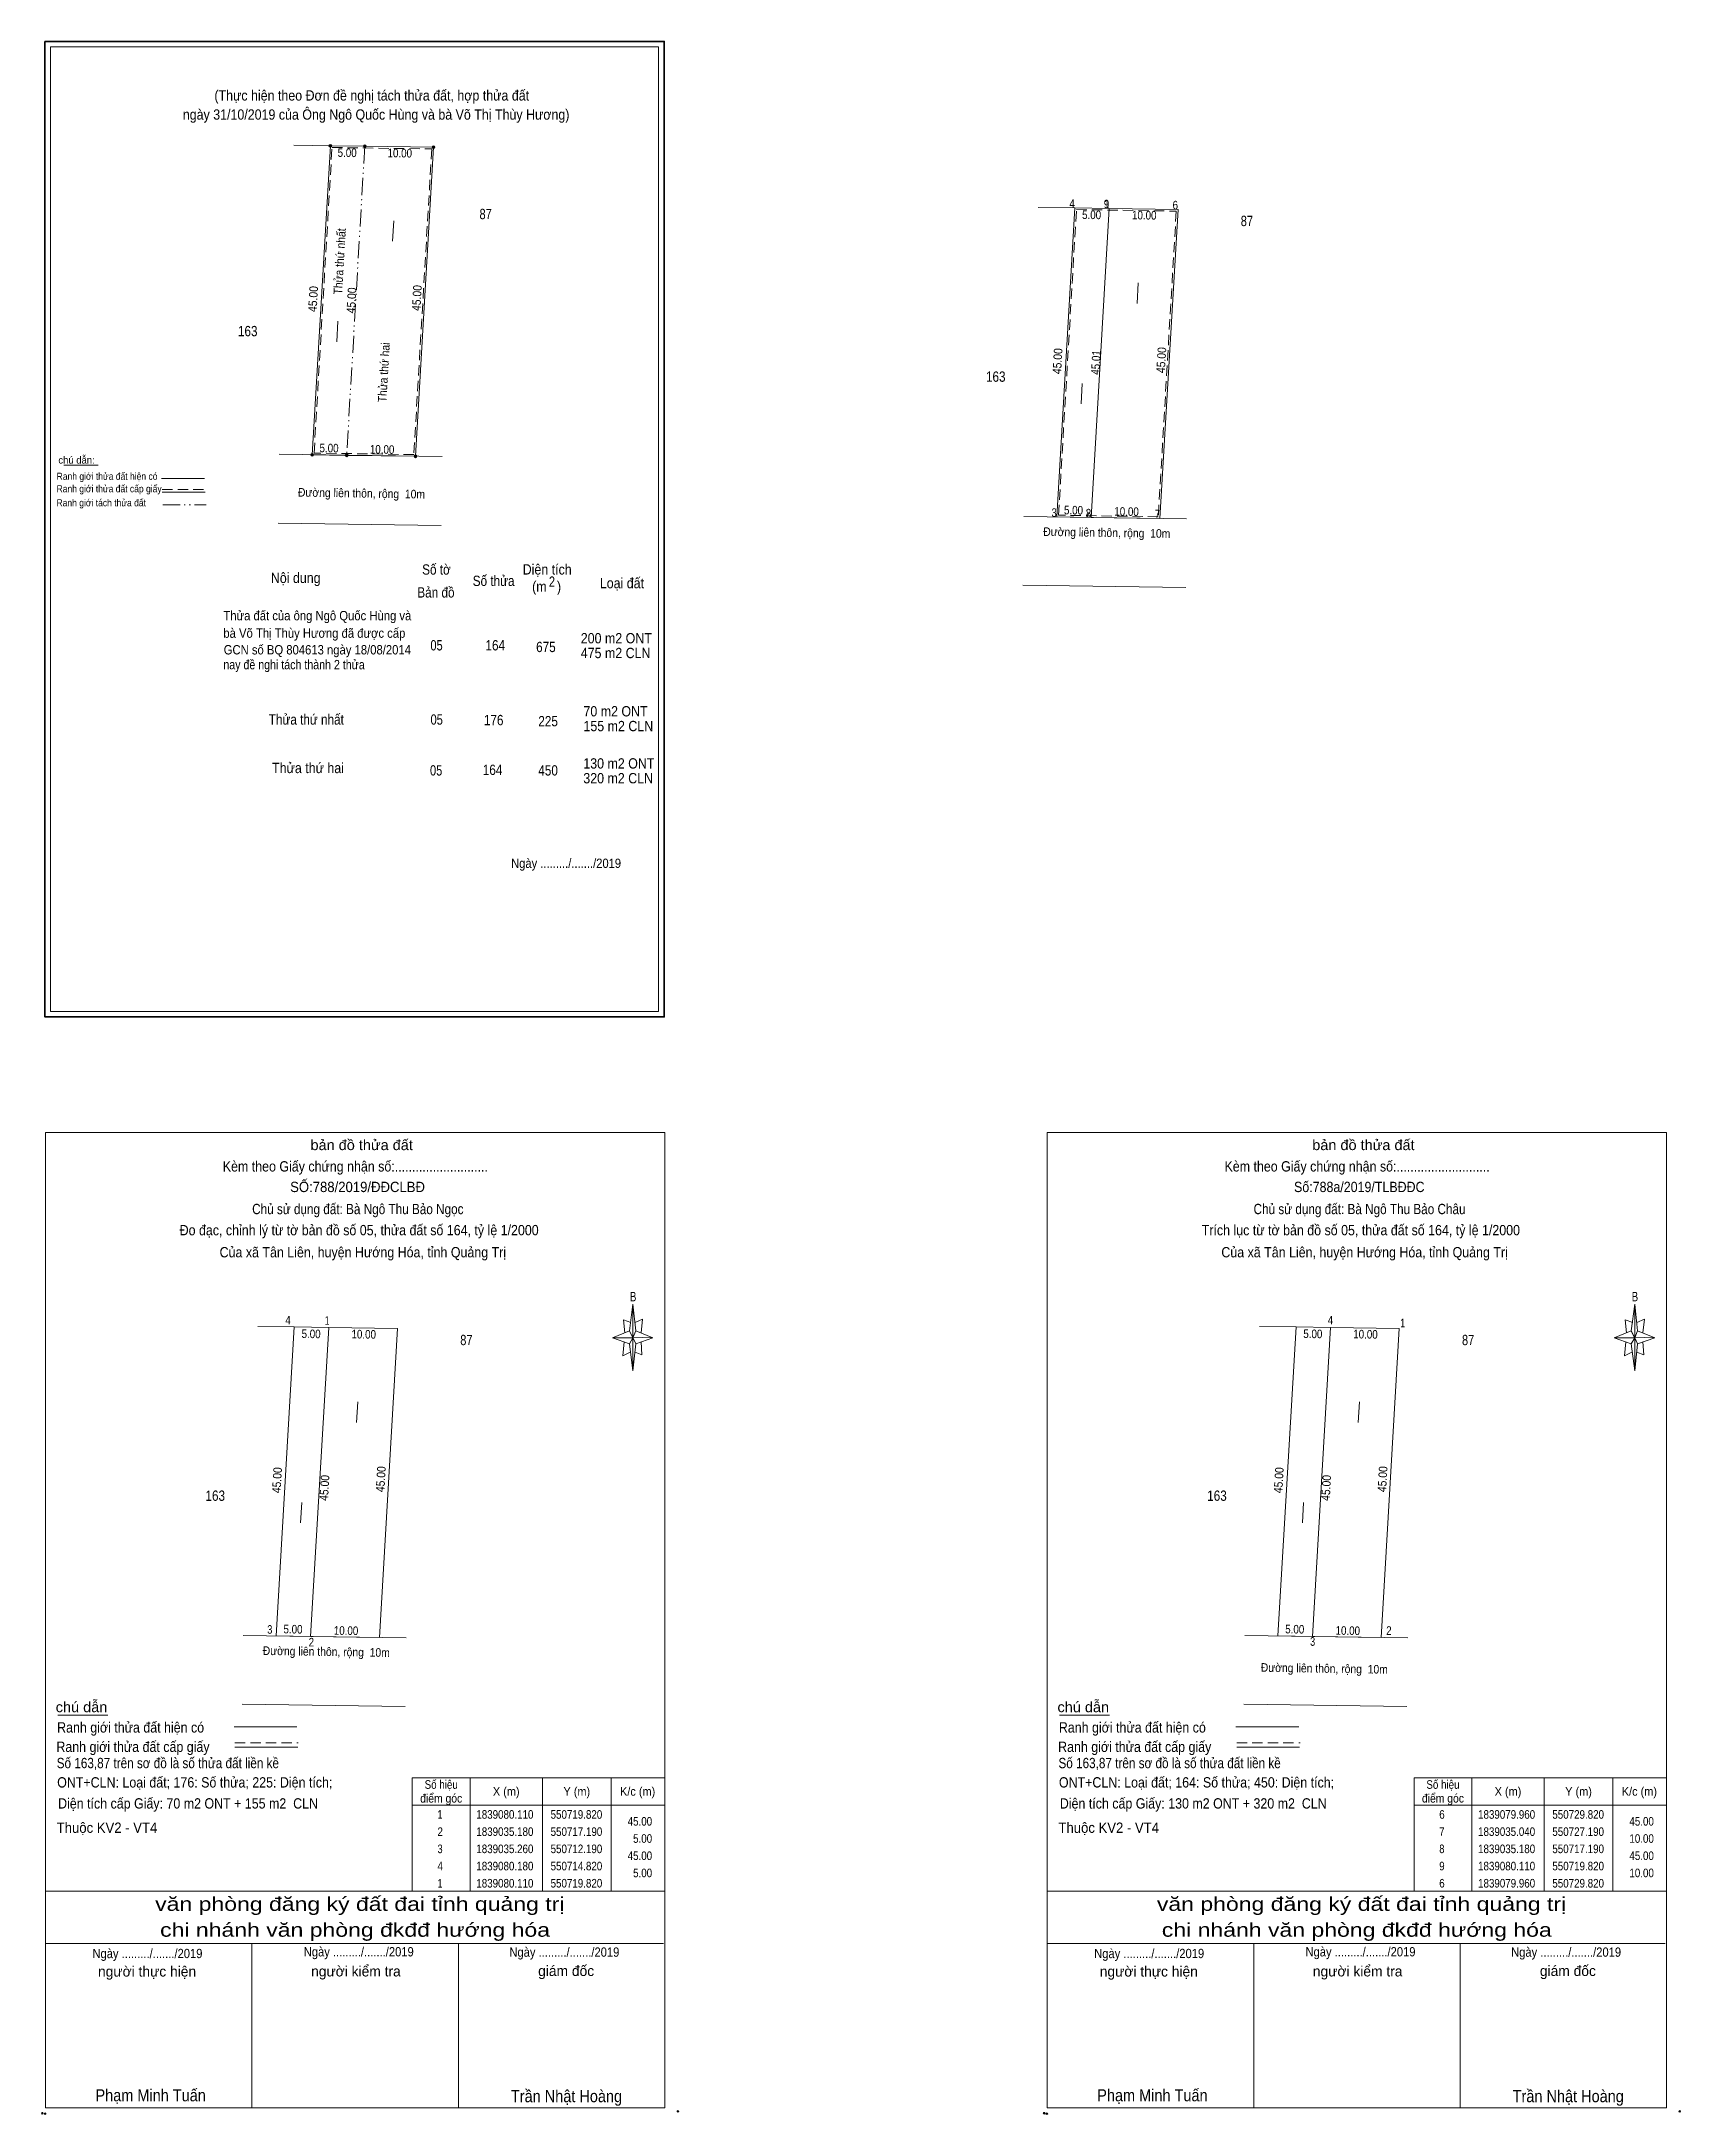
# Model space of a CAD drawing. Header units: metres. Extents: x 550565 to 550803, y 1838803 to 1839104.
import ezdxf
from ezdxf.enums import TextEntityAlignment as Align

# ---------------------------------------------------------------- set-up
doc = ezdxf.new("R2010")
doc.units = ezdxf.units.M
doc.header["$LTSCALE"] = 0.5
doc.header["$PDMODE"] = 32
doc.header["$PDSIZE"] = 0.25
doc.linetypes.add('DASH_DOUBLE_DOT', pattern=[9.2, 5, -1.2, 0.3, -1.2, 0.3, -1.2])
doc.linetypes.add('MEDIUM_DASHED', pattern=[4.5, 3, -1.5])
for name, color, linetype, lineweight in [('17', 7, 'Continuous', 13), ('23', 7, 'Continuous', 13), ('5', 7, 'Continuous', 13), ('6', 7, 'Continuous', 13), ('63', 7, 'Continuous', 13)]:
    doc.layers.add(name, color=color, linetype=linetype, lineweight=lineweight)
doc.layers.add('7', color=7, linetype='Continuous')

msp = doc.modelspace()

# ---------------------------------------------------------------- hatches: boundary and pattern name
at = {"layer": '17'}
for points in [[(550606.83, 1839089.21, 1), (550606.43, 1839089.21, 1)], [(550611.83, 1839089.14, 1), (550611.43, 1839089.14, 1)], [(550621.83, 1839088.99, 1), (550621.43, 1839088.99, 1)], [(550604.2, 1839044.29, 1), (550603.8, 1839044.29, 1)], [(550609.2, 1839044.21, 1), (550608.8, 1839044.21, 1)], [(550619.2, 1839044.07, 1), (550618.8, 1839044.07, 1)]]:
    msp.add_hatch(color=256, dxfattribs=at).paths.add_polyline_path(points)

# ---------------------------------------------------------------- linework, layer by layer
for p, q in [((550601.32, 1839089.28), (550606.63, 1839089.21)), ((550604, 1839044.29), (550606.63, 1839089.21)), ((550621.63, 1839088.99), (550619, 1839044.07)), ((550709.51, 1839080.25), (550714.82, 1839080.18)), ((550712.19, 1839035.26), (550714.82, 1839080.18)), ((550719.82, 1839080.11), (550717.19, 1839035.18)), ((550729.82, 1839079.96), (550727.19, 1839035.04)), ((550567.9, 1839042.77), (550572.87, 1839042.77)), ((550596.08, 1838917.59), (550601.39, 1838917.52)), ((550598.76, 1838872.6), (550601.39, 1838917.52)), ((550606.39, 1838917.45), (550603.76, 1838872.52)), ((550616.39, 1838917.3), (550613.76, 1838872.38)), ((550741.66, 1838917.59), (550746.97, 1838917.52)), ((550744.34, 1838872.6), (550746.97, 1838917.52)), ((550751.97, 1838917.45), (550749.34, 1838872.52)), ((550761.97, 1838917.3), (550759.34, 1838872.38)), ((550567.03, 1838861.11), (550574.27, 1838861.11)), ((550712.61, 1838861.11), (550719.85, 1838861.11))]:
    msp.add_line(p, q, dxfattribs=at)
at = {"layer": '17', "linetype": 'DASH_DOUBLE_DOT'}
msp.add_line((550611.63, 1839089.14), (550609, 1839044.21), dxfattribs=at)
at = {"layer": '17'}
for points in [[(550606.63, 1839089.21), (550611.63, 1839089.14), (550621.63, 1839088.99)], [(550714.82, 1839080.18), (550719.82, 1839080.11), (550729.82, 1839079.96)], [(550619, 1839044.07), (550609, 1839044.21), (550604, 1839044.29)], [(550727.19, 1839035.04), (550717.19, 1839035.18), (550712.19, 1839035.26)], [(550601.39, 1838917.52), (550606.39, 1838917.45), (550616.39, 1838917.3)], [(550746.97, 1838917.52), (550751.97, 1838917.45), (550761.97, 1838917.3)], [(550613.76, 1838872.38), (550603.76, 1838872.52), (550598.76, 1838872.6)], [(550759.34, 1838872.38), (550749.34, 1838872.52), (550744.34, 1838872.6)]]:
    msp.add_lwpolyline(points, dxfattribs=at)
for centre in [(550606.63, 1839089.21), (550611.63, 1839089.14), (550621.63, 1839088.99), (550604, 1839044.29), (550609, 1839044.21), (550619, 1839044.07)]:
    msp.add_circle(centre, 0.2, dxfattribs=at)
at = {"layer": '23'}
for p, q in [((550599.2, 1839044.36), (550622.88, 1839044.03)), ((550599.06, 1839034.36), (550622.74, 1839034.03)), ((550707.39, 1839035.33), (550731.07, 1839035)), ((550707.25, 1839025.33), (550730.93, 1839025)), ((550593.96, 1838872.67), (550617.64, 1838872.34)), ((550739.54, 1838872.67), (550763.22, 1838872.34)), ((550593.82, 1838862.67), (550617.5, 1838862.34)), ((550739.4, 1838862.67), (550763.08, 1838862.34))]:
    msp.add_line(p, q, dxfattribs=at)
at = {"layer": '5'}
for p, q in [((550650.11, 1838916.94), (550650.61, 1838920.84)), ((550795.69, 1838916.94), (550796.19, 1838920.84)), ((550650.11, 1838915.04), (550647.61, 1838915.94)), ((550651.01, 1838915.04), (550650.61, 1838911.14)), ((550651.01, 1838916.94), (550653.51, 1838915.94)), ((550651.81, 1838915.34), (550651.91, 1838913.44)), ((550795.69, 1838915.04), (550793.19, 1838915.94)), ((550796.59, 1838915.04), (550796.19, 1838911.14)), ((550796.59, 1838916.94), (550799.09, 1838915.94)), ((550797.39, 1838915.34), (550797.49, 1838913.44)), ((550651.91, 1838913.44), (550650.91, 1838913.84)), ((550797.49, 1838913.44), (550796.49, 1838913.84)), ((550565.24, 1838835.5), (550655.24, 1838835.5)), ((550710.82, 1838835.5), (550800.82, 1838835.5)), ((550565.24, 1838827.9), (550655.04, 1838827.9)), ((550565.24, 1838827.9), (550655.04, 1838827.9)), ((550565.24, 1838827.9), (550655.04, 1838827.9)), ((550595.24, 1838804), (550595.24, 1838827.9)), ((550625.24, 1838804), (550625.24, 1838827.9)), ((550710.82, 1838827.9), (550800.62, 1838827.9)), ((550710.82, 1838827.9), (550800.62, 1838827.9)), ((550710.82, 1838827.9), (550800.62, 1838827.9)), ((550740.82, 1838804), (550740.82, 1838827.9)), ((550770.82, 1838804), (550770.82, 1838827.9))]:
    msp.add_line(p, q, dxfattribs=at)
at = {"layer": '5', "lineweight": 35}
msp.add_lwpolyline([(550565.14, 1839104.37), (550655.14, 1839104.37), (550655.14, 1838962.57), (550565.14, 1838962.57)], close=True, dxfattribs=at)
at = {"layer": '5'}
for points in [[(550654.34, 1838994.93), (550654.34, 1838963.37), (550565.94, 1838963.37), (550565.94, 1839103.57), (550654.34, 1839103.57)], [(550565.24, 1838945.8), (550655.24, 1838945.8), (550655.24, 1838804), (550565.24, 1838804)], [(550710.82, 1838945.8), (550800.82, 1838945.8), (550800.82, 1838804), (550710.82, 1838804)], [(550650.61, 1838920.84), (550651.01, 1838916.94), (550650.61, 1838915.94)], [(550796.19, 1838920.84), (550796.59, 1838916.94), (550796.19, 1838915.94)], [(550650.61, 1838915.94), (550647.61, 1838915.94), (550650.11, 1838916.94), (550651.01, 1838915.04), (550653.51, 1838915.94), (550650.61, 1838916.04)], [(550650.61, 1838915.94), (550650.61, 1838911.14), (550650.11, 1838915.04)], [(550796.19, 1838915.94), (550793.19, 1838915.94), (550795.69, 1838916.94), (550796.59, 1838915.04), (550799.09, 1838915.94), (550796.19, 1838916.04)], [(550796.19, 1838915.94), (550796.19, 1838911.14), (550795.69, 1838915.04)]]:
    msp.add_lwpolyline(points, close=True, dxfattribs=at)
for points in [[(550650.31, 1838918.14), (550649.21, 1838918.54), (550649.41, 1838916.64)], [(550650.91, 1838918.14), (550652.01, 1838918.64), (550651.81, 1838916.64)], [(550795.89, 1838918.14), (550794.79, 1838918.54), (550794.99, 1838916.64)], [(550796.49, 1838918.14), (550797.59, 1838918.64), (550797.39, 1838916.64)], [(550650.61, 1838915.94), (550650.11, 1838916.94), (550647.61, 1838915.94)], [(550649.31, 1838915.34), (550649.11, 1838913.34), (550650.21, 1838913.84)], [(550650.61, 1838915.94), (550651.01, 1838915.04), (550653.51, 1838915.94)], [(550796.19, 1838915.94), (550795.69, 1838916.94), (550793.19, 1838915.94)], [(550794.89, 1838915.34), (550794.69, 1838913.34), (550795.79, 1838913.84)], [(550796.19, 1838915.94), (550796.59, 1838915.04), (550799.09, 1838915.94)], [(550655.24, 1838804), (550565.24, 1838804), (550565.24, 1838827.9)], [(550800.82, 1838804), (550710.82, 1838804), (550710.82, 1838827.9)]]:
    msp.add_lwpolyline(points, dxfattribs=at)
for p in [(550564.77, 1838803.23), (550565.17, 1838803.16), (550710.35, 1838803.23), (550710.75, 1838803.16)]:
    msp.add_point(p, dxfattribs=at)
at = {"layer": '6'}
for p, q in [((550582.09, 1839040.85), (550588.36, 1839040.85)), ((550582.19, 1839038.84), (550588.45, 1839038.84)), ((550592.63, 1838859.37), (550601.77, 1838859.37)), ((550738.21, 1838859.37), (550747.35, 1838859.37)), ((550592.77, 1838856.44), (550601.91, 1838856.44)), ((550738.35, 1838856.44), (550747.49, 1838856.44))]:
    msp.add_line(p, q, dxfattribs=at)
at = {"layer": '6', "linetype": 'MEDIUM_DASHED'}
for p, q in [((550582.19, 1839039.26), (550588.5, 1839039.26)), ((550592.77, 1838857.06), (550601.97, 1838857.06)), ((550738.35, 1838857.06), (550747.55, 1838857.06))]:
    msp.add_line(p, q, dxfattribs=at)
at = {"layer": '6'}
for p in [(550657.14, 1838803.5), (550802.72, 1838803.5)]:
    msp.add_point(p, dxfattribs=at)
at = {"layer": '63'}
for p, q in [((550615.68, 1839075.32), (550615.85, 1839078.31)), ((550723.87, 1839066.29), (550724.04, 1839069.28)), ((550607.55, 1839060.72), (550607.72, 1839063.7)), ((550715.74, 1839051.69), (550715.91, 1839054.67)), ((550610.44, 1838903.63), (550610.61, 1838906.62)), ((550756.02, 1838903.63), (550756.19, 1838906.62)), ((550602.31, 1838889.03), (550602.48, 1838892.01)), ((550747.89, 1838889.03), (550748.06, 1838892.01)), ((550626.94, 1838852), (550626.94, 1838835.5)), ((550637.44, 1838852), (550637.44, 1838835.5)), ((550647.44, 1838852), (550647.44, 1838835.5)), ((550772.52, 1838852), (550772.52, 1838835.5)), ((550783.02, 1838852), (550783.02, 1838835.5)), ((550793.02, 1838852), (550793.02, 1838835.5)), ((550618.54, 1838848), (550655.24, 1838848)), ((550764.12, 1838848), (550800.82, 1838848))]:
    msp.add_line(p, q, dxfattribs=at)
at = {"layer": '63', "linetype": 'DASH_DOUBLE_DOT'}
msp.add_line((550582.28, 1839037.03), (550588.58, 1839037.03), dxfattribs=at)
at = {"layer": '63', "linetype": 'MEDIUM_DASHED'}
for points in [[(550606.87, 1839088.96), (550621.37, 1839088.74), (550618.76, 1839044.32), (550604.26, 1839044.54)], [(550715.06, 1839079.93), (550729.56, 1839079.71), (550726.95, 1839035.29), (550712.45, 1839035.51)]]:
    msp.add_lwpolyline(points, close=True, dxfattribs=at)
at = {"layer": '63'}
for points in [[(550618.54, 1838852), (550655.24, 1838852), (550655.24, 1838835.5), (550618.54, 1838835.5)], [(550764.12, 1838852), (550800.82, 1838852), (550800.82, 1838835.5), (550764.12, 1838835.5)]]:
    msp.add_lwpolyline(points, close=True, dxfattribs=at)

# ---------------------------------------------------------------- texts
at = {"layer": '5'}
for s, height, width, p in [('bản đồ thửa đất', 1.5, 1.05, (550611.18, 1838943.22)), ('bản đồ thửa đất', 1.5, 1.05, (550756.76, 1838943.22)), ('Kèm theo Giấy chứng nhận số:...........................', 1.5, 0.9, (550610.26, 1838940.11)), ('SỐ:788/2019/ĐĐCLBĐ', 1.5, 0.95, (550610.58, 1838937.12)), ('Kèm theo Giấy chứng nhận số:...........................', 1.5, 0.9, (550755.84, 1838940.11)), ('Số:788a/2019/TLBĐĐC', 1.5, 0.9, (550756.16, 1838937.12)), ('Chủ sử dụng đất: Bà Ngô Thu Bảo Ngọc', 1.5, 0.85, (550610.62, 1838933.91)), ('Chủ sử dụng đất: Bà Ngô Thu Bảo Châu', 1.5, 0.85, (550756.2, 1838933.91)), ('Đo đạc, chỉnh lý từ tờ bản đồ số 05, thửa đất số 164, tỷ lệ 1/2000 ', 1.5, 0.9, (550611.065, 1838930.84)), ('Trích lục từ tờ bản đồ số 05, thửa đất số 164, tỷ lệ 1/2000 ', 1.5, 0.9, (550756.64, 1838930.84)), ('Của xã Tân Liên, huyện Hướng Hóa, tỉnh Quảng Trị', 1.5, 0.9, (550611.35, 1838927.63)), ('Của xã Tân Liên, huyện Hướng Hóa, tỉnh Quảng Trị', 1.5, 0.9, (550756.93, 1838927.63)), ('B', 1.378, 0.75, (550650.64, 1838921.24)), ('B', 1.378, 0.75, (550796.22, 1838921.24)), ('văn phòng đăng ký đất đai tỉnh quảng trị', 2, 1.25, (550610.905, 1838832.64)), ('văn phòng đăng ký đất đai tỉnh quảng trị', 2, 1.25, (550756.485, 1838832.64)), ('chi nhánh văn phòng đkđđ hướng hóa', 2, 1.25, (550610.215, 1838828.88)), ('chi nhánh văn phòng đkđđ hướng hóa', 2, 1.25, (550755.795, 1838828.88)), ('Ngày ........./......./2019', 1.35, 0.9, (550580.045, 1838825.77)), ('Ngày ........./......./2019', 1.35, 0.9, (550610.755, 1838826.02)), ('Ngày ........./......./2019', 1.35, 0.9, (550640.635, 1838825.97)), ('Ngày ........./......./2019', 1.35, 0.9, (550725.625, 1838825.77)), ('Ngày ........./......./2019', 1.35, 0.9, (550756.335, 1838826.02)), ('Ngày ........./......./2019', 1.35, 0.9, (550786.215, 1838825.97)), ('Phạm Minh Tuấn', 1.75, 0.9, (550580.515, 1838804.96)), ('Trần Nhật Hoàng', 1.75, 0.9, (550640.945, 1838804.83)), ('Phạm Minh Tuấn', 1.75, 0.9, (550726.095, 1838804.96)), ('Trần Nhật Hoàng', 1.75, 0.9, (550786.525, 1838804.83))]:
    msp.add_text(s, height=height, dxfattribs=dict(at, width=width)).set_placement(p, align=Align.CENTER)
for s, p in [('người thực hiện', (550579.99, 1838823.09)), ('người kiểm tra', (550610.345, 1838823.11)), ('giám đốc', (550640.895, 1838823.17)), ('người thực hiện', (550725.57, 1838823.09)), ('người kiểm tra', (550755.925, 1838823.11)), ('giám đốc', (550786.475, 1838823.17))]:
    msp.add_text(s, height=1.5, dxfattribs=at).set_placement(p, align=Align.CENTER)
at = {"layer": '6'}
for s, height, width, p in [('Ranh giới thửa đất hiện có ', 1.029, 0.9, (550566.85, 1839040.65)), ('Ranh giới thửa đất cấp giấy', 1.029, 0.9, (550566.84, 1839038.84)), ('Ranh giới tách thửa đất', 1.029, 0.9, (550566.83, 1839036.8)), ('Nội dung', 1.5, 0.9, (550597.98, 1839025.65)), ('Số tờ', 1.5, 0.85, (550619.97, 1839026.87)), ('Số thửa', 1.5, 0.85, (550627.32, 1839025.22)), ('Diện tích', 1.5, 0.9, (550634.58, 1839026.88)), ('2', 1.5, 0.8, (550638.39, 1839025.1)), ('Loại đất', 1.5, 0.9, (550645.79, 1839024.89)), ('Bản đồ', 1.5, 0.85, (550619.27, 1839023.54)), ('(m   )', 1.5, 0.9, (550635.95, 1839024.39)), ('Thửa đất của ông Ngô Quốc Hùng và', 1.36, 0.9, (550591.09, 1839020.23)), ('bà Võ Thị Thùy Hương đã được cấp ', 1.36, 0.9, (550591.08, 1839017.69)), ('05', 1.5, 0.8, (550621.17, 1839015.85)), ('164', 1.5, 0.85, (550629.17, 1839015.85)), ('200 m2 ONT', 1.5, 0.9, (550643.02, 1839016.88)), ('nay đề nghi tách thành 2 thửa', 1.36, 0.85, (550591.08, 1839013.11)), ('GCN số BQ 804613 ngày 18/08/2014', 1.36, 0.9, (550591.13, 1839015.27)), ('675', 1.5, 0.85, (550636.53, 1839015.61)), ('475 m2 CLN', 1.5, 0.9, (550643.02, 1839014.73)), ('Thửa thứ nhất', 1.5, 0.85, (550597.68, 1839005.07)), ('05', 1.5, 0.8, (550621.19, 1839005.06)), ('176', 1.5, 0.85, (550628.94, 1839004.98)), ('225', 1.5, 0.85, (550636.85, 1839004.82)), ('70 m2 ONT', 1.5, 0.9, (550643.41, 1839006.26)), ('155 m2 CLN', 1.5, 0.9, (550643.41, 1839004.11)), ('Thửa thứ hai', 1.5, 0.9, (550598.16, 1838998.02)), ('130 m2 ONT', 1.5, 0.9, (550643.39, 1838998.68)), ('05', 1.5, 0.8, (550621.11, 1838997.67)), ('164', 1.5, 0.85, (550628.78, 1838997.75)), ('450', 1.5, 0.85, (550636.85, 1838997.67)), ('320 m2 CLN', 1.5, 0.9, (550643.39, 1838996.53)), ('chú dẫn', 1.5, 1.05, (550566.72, 1838861.52)), ('chú dẫn', 1.5, 1.05, (550712.3, 1838861.52)), ('Ranh giới thửa đất hiện có ', 1.5, 0.9, (550566.92, 1838858.56)), ('Ranh giới thửa đất hiện có ', 1.5, 0.9, (550712.5, 1838858.56)), ('Số 163,87 trên sơ đồ là số thửa đất liền kề', 1.5, 0.85, (550566.86, 1838853.38)), ('Ranh giới thửa đất cấp giấy', 1.5, 0.9, (550566.81, 1838855.74)), ('Số 163,87 trên sơ đồ là số thửa đất liền kề', 1.5, 0.85, (550712.44, 1838853.38)), ('Ranh giới thửa đất cấp giấy', 1.5, 0.9, (550712.39, 1838855.74)), ('ONT+CLN: Loại đất; 176: Số thửa; 225: Diện tích;', 1.5, 0.9, (550566.93, 1838850.57)), ('ONT+CLN: Loại đất; 164: Số thửa; 450: Diện tích;', 1.5, 0.9, (550712.51, 1838850.57)), ('Diện tích cấp Giấy: 70 m2 ONT + 155 m2  CLN', 1.5, 0.9, (550567.06, 1838847.51)), ('Diện tích cấp Giấy: 130 m2 ONT + 320 m2  CLN', 1.5, 0.9, (550712.64, 1838847.51)), ('Thuộc KV2 - VT4', 1.5, 0.95, (550566.86, 1838843.98)), ('Thuộc KV2 - VT4', 1.5, 0.95, (550712.44, 1838843.98))]:
    msp.add_text(s, height=height, dxfattribs=dict(at, width=width)).set_placement(p)
msp.add_text('chú dẫn:', height=1.029, dxfattribs=at).set_placement((550567.1, 1839043.01))
at = {"layer": '6', "width": 0.9}
msp.add_text('Ngày ........./......./2019', height=1.35, dxfattribs=at).set_placement((550640.885, 1838984.24), align=Align.CENTER)
at = {"layer": '63'}
for s, rotation, width, p in [('5.00', 359.198, 0.85, (550609.0613, 1839087.5802)), ('10.00', 359.141, 0.85, (550616.7106, 1839087.5227)), ('5.00', 359.198, 0.85, (550717.2513, 1839078.5502)), ('10.00', 359.141, 0.85, (550724.9006, 1839078.4927)), ('Thửa thứ nhất', 86.65, 0.9, (550608.6065, 1839072.3635)), ('45.00', 86.649, 0.9, (550604.7382, 1839066.8985)), ('45.00', 86.649, 0.9, (550619.8182, 1839067.0485)), ('45.00', 86.65, 0.9, (550610.3182, 1839066.6985)), ('Thửa thứ hai', 86.65, 0.9, (550615.0214, 1839056.2335)), ('45.00', 86.649, 0.9, (550712.9282, 1839057.8685)), ('45.00', 86.649, 0.9, (550728.0082, 1839058.0185)), ('45.01', 86.65, 0.85, (550718.5041, 1839057.6785)), ('45.01', 86.65, 0.85, (550718.5041, 1839057.6785)), ('5.00', 359.083, 0.85, (550606.43, 1839044.6474)), ('10.00', 359.198, 0.85, (550614.1413, 1839044.4445)), ('Đường liên thôn, rộng  10m', 359.083, 0.9, (550611.145, 1839038.0748)), ('5.00', 359.083, 0.85, (550714.62, 1839035.6174)), ('10.00', 359.198, 0.85, (550722.3313, 1839035.4145)), ('Đường liên thôn, rộng  10m', 359.083, 0.9, (550719.455, 1839032.3548)), ('5.00', 359.198, 0.85, (550603.8213, 1838915.8902)), ('10.00', 359.141, 0.85, (550611.4706, 1838915.8327)), ('5.00', 359.198, 0.85, (550749.4013, 1838915.8902)), ('10.00', 359.141, 0.85, (550757.0506, 1838915.8327)), ('45.00', 86.649, 0.9, (550599.4982, 1838895.2085)), ('45.00', 86.649, 0.9, (550614.5782, 1838895.3585)), ('45.00', 86.649, 0.9, (550745.0782, 1838895.2085)), ('45.00', 86.649, 0.9, (550760.1582, 1838895.3585)), ('45.00', 86.65, 0.9, (550606.3882, 1838894.0885)), ('45.00', 86.65, 0.9, (550751.9682, 1838894.0885)), ('5.00', 359.083, 0.85, (550601.19, 1838872.9574)), ('10.00', 359.198, 0.85, (550608.9013, 1838872.7545)), ('5.00', 359.083, 0.85, (550746.77, 1838872.9574)), ('10.00', 359.198, 0.85, (550754.4813, 1838872.7545)), ('Đường liên thôn, rộng  10m', 359.083, 0.9, (550606.025, 1838869.6948)), ('Đường liên thôn, rộng  10m', 359.083, 0.9, (550751.065, 1838867.2548))]:
    msp.add_text(s, height=1.25, rotation=rotation, dxfattribs=dict(at, width=width)).set_placement(p, align=Align.CENTER)
for s, height, width, p in [(' 4', 1.25, 0.85, (550714.82, 1839080.18)), (' 9', 1.25, 0.85, (550719.82, 1839080.11)), (' 1', 1.25, 0.75, (550719.82, 1839080.11)), (' 6', 1.25, 0.85, (550729.82, 1839079.96)), ('87', 1.5, 0.8, (550630.09, 1839078.54)), ('87', 1.5, 0.8, (550740.72, 1839077.53)), ('163', 1.5, 0.85, (550596.04, 1839061.52)), ('163', 1.5, 0.85, (550704.75, 1839054.9)), (' 3', 1.25, 0.8, (550712.19, 1839035.26)), (' 2', 1.25, 0.85, (550717.19, 1839035.18)), (' 8', 1.25, 0.8, (550717.19, 1839035.18)), (' 7', 1.25, 0.8, (550727.19, 1839035.04)), (' 4', 1.25, 0.85, (550600.87, 1838917.88)), (' 1', 1.25, 0.75, (550606.51, 1838917.83)), (' 4', 1.25, 0.85, (550752.36, 1838917.88)), (' 1', 1.25, 0.75, (550762.82, 1838917.48)), ('87', 1.5, 0.8, (550627.29, 1838914.87)), ('87', 1.5, 0.8, (550772.87, 1838914.87)), ('163', 1.5, 0.85, (550591.32, 1838892.24)), ('163', 1.5, 0.85, (550736.9, 1838892.24)), (' 3', 1.25, 0.8, (550598.2, 1838872.92)), (' 2', 1.25, 0.85, (550760.86, 1838872.76)), (' 2', 1.25, 0.85, (550604.26, 1838871.07)), (' 3', 1.25, 0.8, (550749.75, 1838871.17)), ('45.00', 1.25, 0.85, (550653.39, 1838845.03)), ('45.00', 1.25, 0.85, (550798.97, 1838845.03)), ('5.00', 1.25, 0.85, (550653.39, 1838842.53)), ('10.00', 1.25, 0.85, (550798.97, 1838842.53)), ('45.00', 1.25, 0.85, (550653.39, 1838840.03)), ('45.00', 1.25, 0.85, (550798.97, 1838840.03)), ('5.00', 1.25, 0.85, (550653.39, 1838837.53)), ('10.00', 1.25, 0.85, (550798.97, 1838837.53))]:
    msp.add_text(s, height=height, dxfattribs=dict(at, width=width)).set_placement(p, align=Align.RIGHT)
for s, width, p in [('Số hiệu', 0.85, (550622.74, 1838850.38)), ('Số hiệu', 0.85, (550768.32, 1838850.38)), ('điểm góc', 0.9, (550622.74, 1838848.38)), ('X (m)', 0.95, (550632.19, 1838849.38)), ('Y (m)', 0.95, (550642.445, 1838849.38)), ('K/c (m)', 0.95, (550651.285, 1838849.38)), ('điểm góc', 0.9, (550768.32, 1838848.38)), ('X (m)', 0.95, (550777.77, 1838849.38)), ('Y (m)', 0.95, (550788.025, 1838849.38)), ('K/c (m)', 0.95, (550796.865, 1838849.38)), (' 1', 0.75, (550622.39, 1838846.03)), ('1839080.110', 0.85, (550631.99, 1838846.03)), ('550719.820', 0.85, (550642.39, 1838846.03)), (' 6', 0.85, (550767.975, 1838846.03)), ('1839079.960', 0.85, (550777.57, 1838846.03)), ('550729.820', 0.85, (550787.97, 1838846.03)), (' 2', 0.85, (550622.395, 1838843.53)), ('1839035.180', 0.85, (550631.99, 1838843.53)), ('550717.190', 0.85, (550642.39, 1838843.53)), (' 7', 0.8, (550767.975, 1838843.53)), ('1839035.040', 0.85, (550777.57, 1838843.53)), ('550727.190', 0.85, (550787.97, 1838843.53)), (' 4', 0.85, (550622.39, 1838838.53)), (' 3', 0.8, (550622.385, 1838841.03)), ('1839035.260', 0.85, (550631.99, 1838841.03)), ('1839080.180', 0.85, (550631.99, 1838838.53)), ('550712.190', 0.85, (550642.39, 1838841.03)), ('550714.820', 0.85, (550642.39, 1838838.53)), (' 9', 0.85, (550767.97, 1838838.53)), (' 8', 0.8, (550767.975, 1838841.03)), ('1839035.180', 0.85, (550777.57, 1838841.03)), ('1839080.110', 0.85, (550777.57, 1838838.53)), ('550717.190', 0.85, (550787.97, 1838841.03)), ('550719.820', 0.85, (550787.97, 1838838.53)), (' 1', 0.75, (550622.39, 1838836.03)), ('1839080.110', 0.85, (550631.99, 1838836.03)), ('550719.820', 0.85, (550642.39, 1838836.03)), (' 6', 0.85, (550767.975, 1838836.03)), ('1839079.960', 0.85, (550777.57, 1838836.03)), ('550729.820', 0.85, (550787.97, 1838836.03))]:
    msp.add_text(s, height=1.25, dxfattribs=dict(at, width=width)).set_placement(p, align=Align.CENTER)
at = {"layer": '7', "width": 0.9}
for s, p in [('(Thực hiện theo Đơn đề nghị tách thửa đất, hợp thửa đất ', (550612.895, 1839095.78)), ('ngày 31/10/2019 của Ông Ngô Quốc Hùng và bà Võ Thị Thùy Hương)', (550613.28, 1839093))]:
    msp.add_text(s, height=1.5, dxfattribs=at).set_placement(p, align=Align.CENTER)

doc.saveas('drawing.dxf')
